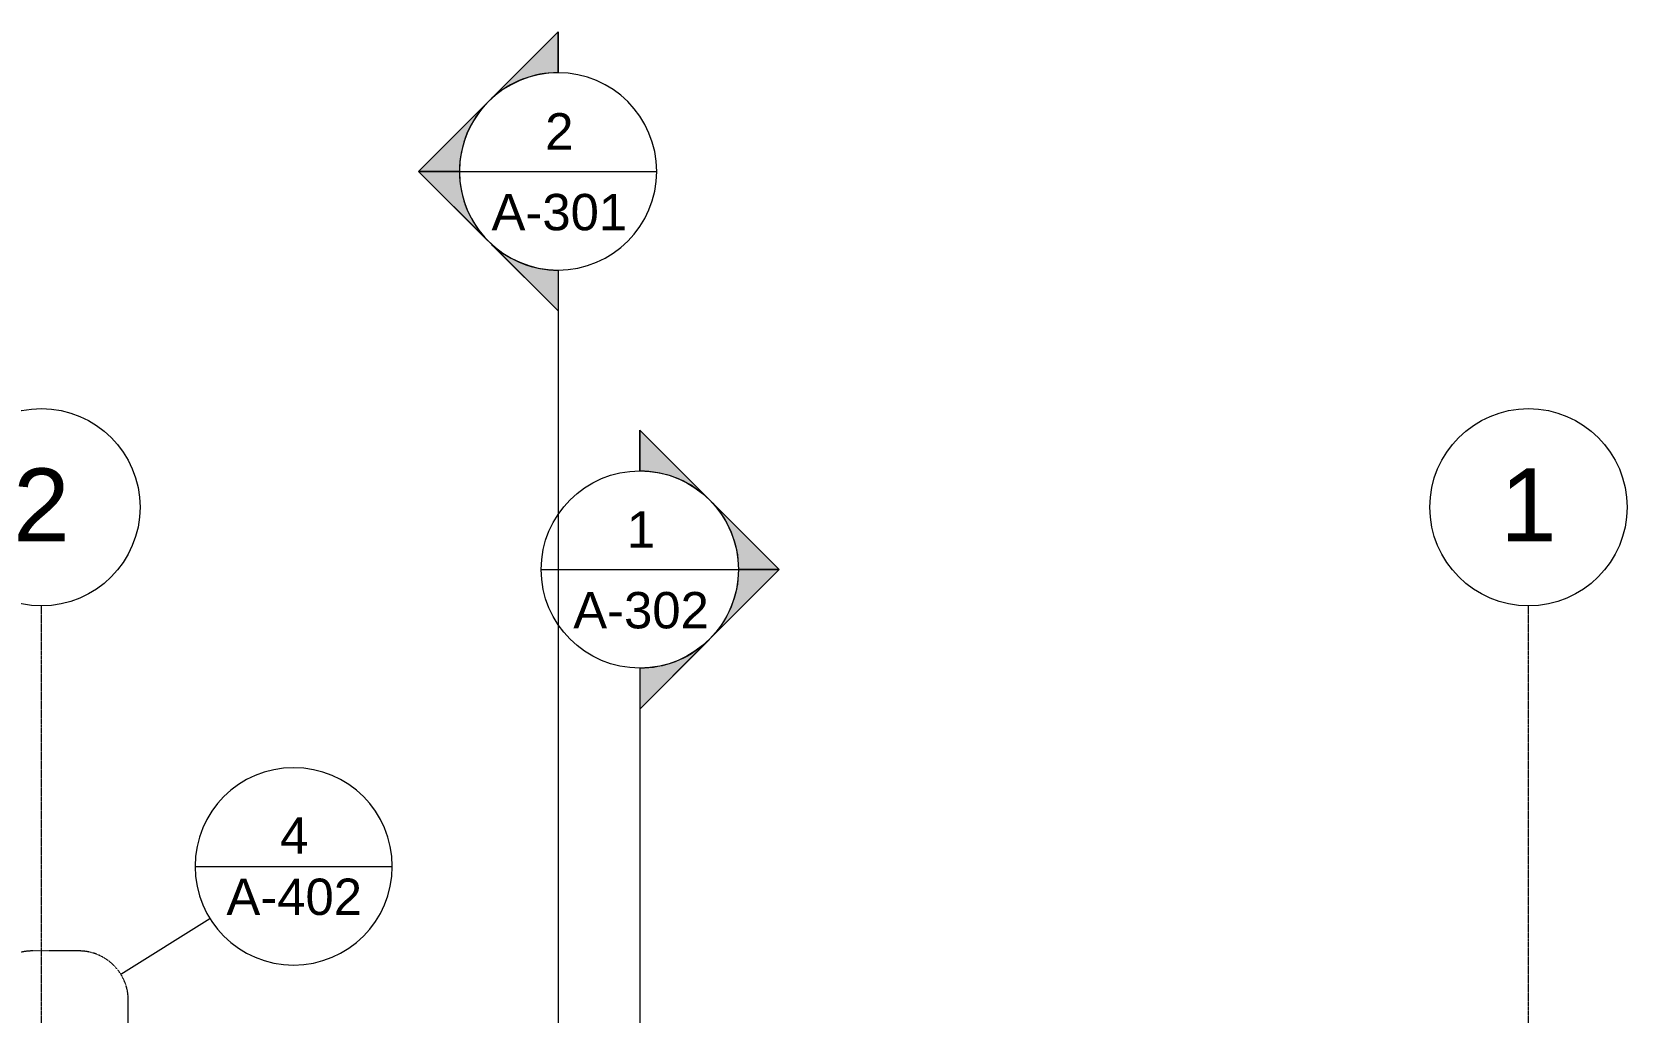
# Model space of a CAD drawing. Header units: inches. Extents: x -54880 to -186, y -265 to 853.
# Drawn here: x -22801 to -22025, y 376 to 853 of the extents above; entities that cross this region are included whole.
import ezdxf

# ---------------------------------------------------------------- set-up
doc = ezdxf.new("R2010")
doc.units = ezdxf.units.IN
doc.header["$MEASUREMENT"] = 0
doc.linetypes.add('Dash Dot 3_16_', pattern=[0.3125, 0.1875, -0.0625, 0, -0.0625])
doc.linetypes.add('Grid Line 1_2_', pattern=[0.875, 0.5, -0.125, 0.125, -0.125])
for name, color, linetype, lineweight in [('A-ANNO-SYMB', 150, 'Continuous', 9), ('G-ANNO-SYMB', 111, 'Continuous', 9), ('S-GRID', 1, 'Continuous', 9), ('S-GRID-IDEN', 1, 'Continuous', 9)]:
    doc.layers.add(name, color=color, linetype=linetype, lineweight=lineweight)
doc.styles.add('Arial_1', font='arial.ttf', dxfattribs={"height": 35.407186})
doc.styles.add('Arial_2', font='arial.ttf', dxfattribs={"height": 17.703593})

# ---------------------------------------------------------------- blocks, each defined once
blk = doc.blocks.new('Grid - Grid Head - Circle-14747-Section 13')
at = {"layer": 'S-GRID-IDEN'}
blk.add_circle((-22796.39, 621.76), 48, dxfattribs=at)
blk = doc.blocks.new('Section - Section Head - Filled-1526-Section 13')
at = {"layer": 'G-ANNO-SYMB'}
h = blk.add_hatch(color=256, dxfattribs=at)
edge = h.paths.add_edge_path(flags=0)
edge.add_arc((-25390.9, 528), 48.06, 90, 132.0784, ccw=False)
edge.add_line((-25390.9, 576.06), (-25390.9, 595.88))
edge.add_line((-25390.9, 595.88), (-25423.11, 563.67))
h = blk.add_hatch(color=256, dxfattribs=at)
edge = h.paths.add_edge_path(flags=0)
edge.add_line((-25424.84, 561.94), (-25458.78, 528))
edge.add_line((-25458.78, 528), (-25438.9, 528))
edge.add_arc((-25390.9, 528), 48, 135, 180, ccw=False)
h = blk.add_hatch(color=256, dxfattribs=at)
edge = h.paths.add_edge_path(flags=0)
edge.add_arc((-25390.9, 528), 48, 180, 225, ccw=False)
edge.add_line((-25438.9, 528), (-25458.78, 528))
edge.add_line((-25458.78, 528), (-25424.84, 494.06))
h = blk.add_hatch(color=256, dxfattribs=at)
edge = h.paths.add_edge_path(flags=0)
edge.add_line((-25423.11, 492.33), (-25390.9, 460.12))
edge.add_line((-25390.9, 460.12), (-25390.9, 479.94))
edge.add_arc((-25390.9, 528), 48.06, 227.9216, 270, ccw=False)
for p, q in [((-25458.78, 528), (-25390.9, 595.88)), ((-25423.11, 563.67), (-25390.9, 595.88)), ((-25390.9, 576), (-25390.9, 595.88)), ((-25390.9, 595.88), (-25390.9, 576.06)), ((-25458.78, 528), (-25424.84, 561.94)), ((-25458.78, 528), (-25390.9, 460.12)), ((-25438.9, 528), (-25458.78, 528)), ((-25424.84, 494.06), (-25458.78, 528)), ((-25458.78, 528), (-25438.9, 528)), ((-25390.9, 460.12), (-25423.11, 492.33)), ((-25390.9, 480), (-25390.9, 460.12)), ((-25390.9, 479.94), (-25390.9, 460.12))]:
    blk.add_line(p, q, dxfattribs=at)
for radius, start, end in [(48, 90, 270), (48.06, 90, 132.0784), (48, 270, 90), (48, 135, 180), (48, 180, 225), (48.06, 227.9216, 270)]:
    blk.add_arc((-25390.9, 528), radius, start, end, dxfattribs=at)
blk = doc.blocks.new('Section - Callout Head-19020-Section 13')
at = {"layer": 'A-ANNO-SYMB'}
blk.add_line((-22721.64, 447.02), (-22625.64, 447.02), dxfattribs=at)
for start, end in [(0, 180), (180, 360)]:
    blk.add_arc((-22673.64, 447.02), 48, start, end, dxfattribs=at)

msp = doc.modelspace()

# ---------------------------------------------------------------- linework, layer by layer
at = {"layer": 'A-ANNO-SYMB'}
msp.add_line((-22757.76, 394.56), (-22714.37, 421.62), dxfattribs=at)
at = {"layer": 'A-ANNO-SYMB', "linetype": 'Dash Dot 3_16_'}
for p, q in [((-22778.13, 405.86), (-22800.8, 405.86)), ((-22754.13, -6.57), (-22754.13, 381.86))]:
    msp.add_line(p, q, dxfattribs=at)
for centre, start, end in [((-22800.8, 381.86), 90, 180), ((-22778.13, 381.86), 0, 90)]:
    msp.add_arc(centre, 24, start, end, dxfattribs=at)
at = {"layer": 'G-ANNO-SYMB'}
for p, q in [((-22592.94, 785.16), (-22496.94, 785.16)), ((-22544.94, 737.16), (-22544.94, -54.82)), ((-22553.17, 591.45), (-22457.17, 591.45)), ((-22505.17, 543.45), (-22505.17, -246.82))]:
    msp.add_line(p, q, dxfattribs=at)
at = {"layer": 'S-GRID', "linetype": 'Grid Line 1_2_'}
for p, q in [((-22796.39, -132), (-22796.39, 573.76)), ((-22072.64, -132), (-22072.64, 573.76))]:
    msp.add_line(p, q, dxfattribs=at)

# ---------------------------------------------------------------- block references
at = {"layer": 'A-ANNO-SYMB'}
msp.add_blockref('Section - Callout Head-19020-Section 13', (0, 0), dxfattribs=at)
at = {"layer": 'G-ANNO-SYMB'}
msp.add_blockref('Section - Section Head - Filled-1526-Section 13', (2845.96, 257.16), dxfattribs=at)
at = {"layer": 'G-ANNO-SYMB', "extrusion": (0, 0, -1)}
msp.add_blockref('Section - Section Head - Filled-1526-Section 13', (47896.07, 63.45), dxfattribs=at)
at = {"layer": 'S-GRID-IDEN'}
for p in [(0, 0), (723.75, 0)]:
    msp.add_blockref('Grid - Grid Head - Circle-14747-Section 13', p, dxfattribs=at)

# ---------------------------------------------------------------- texts
at = {"layer": 'A-ANNO-SYMB', "attachment_point": 2, "line_spacing_factor": 0.938532, "style": 'Arial_2'}
for s, insert, char_height, width in [('4', (-22673.37, 470.84), 17.7, 16.416), ('A-402', (-22673.37, 441.07), 17.704, 78.624)]:
    msp.add_mtext(s, dxfattribs=dict(at, insert=insert, char_height=char_height, width=width))
at = {"layer": 'G-ANNO-SYMB', "attachment_point": 2, "line_spacing_factor": 0.938532, "style": 'Arial_2'}
for s, insert, char_height, width in [('2', (-22544.33, 813.5), 17.7, 16.416), ('A-301', (-22544.33, 774.22), 17.704, 78.624), ('1', (-22504.56, 619.78), 17.7, 16.416), ('A-302', (-22504.56, 580.51), 17.704, 78.624)]:
    msp.add_mtext(s, dxfattribs=dict(at, insert=insert, char_height=char_height, width=width))

# ---------------------------------------------------------------- next in the draw order: texts
at = {"layer": 'S-GRID-IDEN', "char_height": 35.41, "width": 32.832, "attachment_point": 2, "line_spacing_factor": 0.938532, "style": 'Arial_1', "bg_fill": 3, "box_fill_scale": 1.25, "bg_fill_color": 0, "bg_fill_transparency": 0}
for s, insert in [('2', (-22796.4, 640.64)), ('1', (-22072.65, 640.64))]:
    msp.add_mtext(s, dxfattribs=dict(at, insert=insert))

doc.saveas('drawing.dxf')
